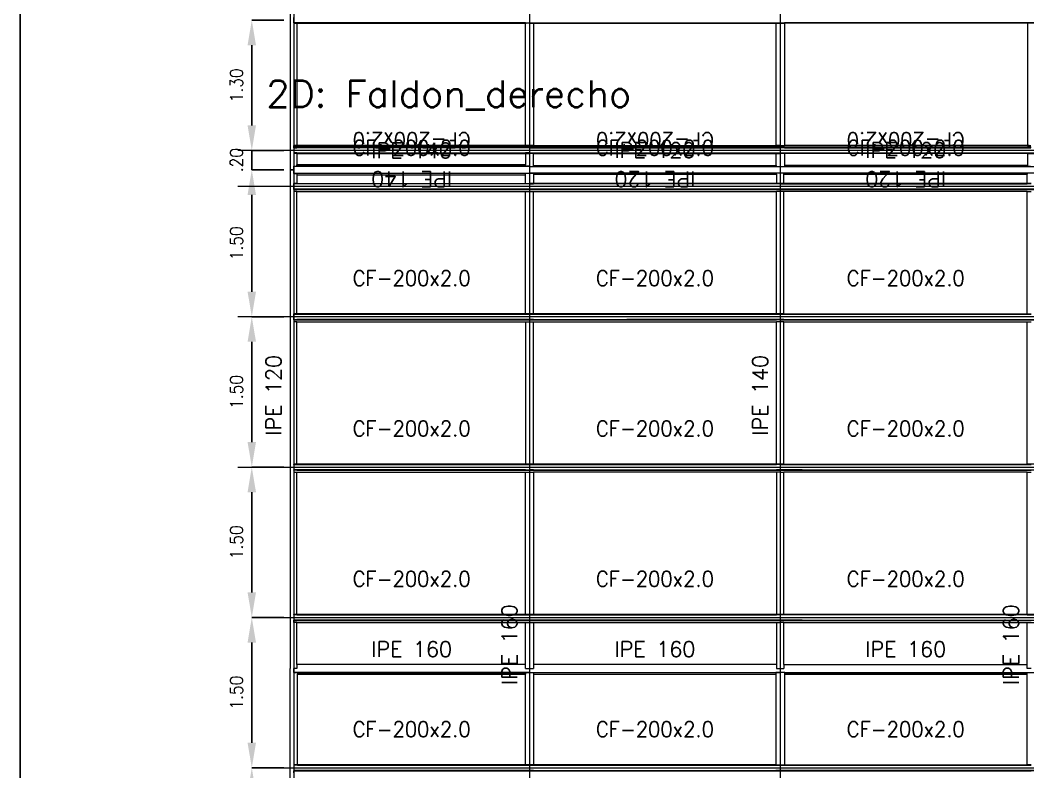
# Model space of a CAD drawing. Header units: millimetres. Extents: x 0 to 149, y -64 to 103.
# Drawn here: x 54.23 to 64.28, y -6.81 to 0.69 of the extents above; entities that cross this region are included whole.
import ezdxf
from ezdxf.enums import TextEntityAlignment as Align

# ---------------------------------------------------------------- set-up
doc = ezdxf.new("R2010")
doc.units = ezdxf.units.MM
for name, color, linetype, lineweight in [('BARRAS_DE_ACERO', 7, 'Continuous', 9), ('COTAS', 13, 'Continuous', 9), ('ejes', 251, 'Continuous', 0), ('REFERENCIA_DE_LAS_BARRAS', 2, 'Continuous', 9), ('TITULOS', 9, 'Continuous', 0)]:
    doc.layers.add(name, color=color, linetype=linetype, lineweight=lineweight)
doc.styles.add('80-100', font='romans.shx', dxfattribs={"width": 0.9, "height": 0.125})
doc.styles.add('CYPETXT', font='romans__.ttf', dxfattribs={"height": 0.2})
doc.dimstyles.new('Copia de 100_conlineas', dxfattribs={"dimtxt": 0.125, "dimasz": 0.25, "dimexe": 0, "dimexo": 0.1, "dimgap": 0.09, "dimtad": 1, "dimzin": 4, "dimdsep": 46, "dimtxsty": '80-100', "dimcen": 0.1, "dimclrd": 256, "dimclre": 256, "dimclrt": 256, "dimadec": 0, "dimazin": 0, "dimtfac": 1, "dimtix": 1, "dimtmove": 2, "dimatfit": 3, "dimfxl": 1, "dimtvp": 1.058824, "dimtolj": 1, "dimtzin": 1, "dimarcsym": 0})

# ---------------------------------------------------------------- blocks, each defined once
blk = doc.blocks.new('DIN_A3')
blk.add_line((54.231, 14.149), (54.231, -15.551))
blk = doc.blocks.new('*D61')
at = {"layer": 'COTAS', "lineweight": -2, "transparency": 16777216}
for p, q in [((56.54, -0.364), (56.54, -0.114)), ((56.858, -0.614), (56.54, -0.614)), ((56.54, -0.807), (56.54, -0.614)), ((56.858, -0.807), (56.54, -0.807)), ((56.54, -1.057), (56.54, -1.307))]:
    blk.add_line(p, q, dxfattribs=at)
at = {"layer": 'COTAS', "transparency": 16777216}
for points in [[(56.498, -0.364), (56.582, -0.364), (56.54, -0.614)], [(56.498, -1.057), (56.582, -1.057), (56.54, -0.807)]]:
    blk.add_solid(points, dxfattribs=at)
at = {"layer": 'Defpoints', "color": 0, "transparency": 16777216}
for p in [(56.54, -0.614), (56.958, -0.614), (56.958, -0.807)]:
    blk.add_point(p, dxfattribs=at)
at = {"layer": 'COTAS', "transparency": 16777216, "insert": (56.387, -0.71), "char_height": 0.125, "attachment_point": 5, "rotation": 90, "style": '80-100'}
blk.add_mtext('\\A1;.20', dxfattribs=at)
blk = doc.blocks.new('*D62')
at = {"layer": 'COTAS', "lineweight": -2, "transparency": 16777216}
for p, q in [((56.858, 0.686), (56.54, 0.686)), ((56.54, -0.364), (56.54, 0.436)), ((56.858, -0.614), (56.54, -0.614))]:
    blk.add_line(p, q, dxfattribs=at)
at = {"layer": 'COTAS', "transparency": 16777216}
for points in [[(56.498, 0.436), (56.582, 0.436), (56.54, 0.686)], [(56.498, -0.364), (56.582, -0.364), (56.54, -0.614)]]:
    blk.add_solid(points, dxfattribs=at)
at = {"layer": 'Defpoints', "color": 0, "transparency": 16777216}
for p in [(56.54, 0.686), (56.958, 0.686), (56.958, -0.614)]:
    blk.add_point(p, dxfattribs=at)
at = {"layer": 'COTAS', "transparency": 16777216, "insert": (56.387, 0.036), "char_height": 0.125, "attachment_point": 5, "rotation": 90, "style": '80-100'}
blk.add_mtext('\\A1;1.30', dxfattribs=at)
blk = doc.blocks.new('*D85')
at = {"layer": 'COTAS', "lineweight": -2, "transparency": 16777216}
for p, q in [((56.858, -0.807), (56.54, -0.807)), ((56.54, -1.057), (56.54, -2.023)), ((56.858, -2.273), (56.54, -2.273))]:
    blk.add_line(p, q, dxfattribs=at)
at = {"layer": 'COTAS', "transparency": 16777216}
for points in [[(56.498, -1.057), (56.582, -1.057), (56.54, -0.807)], [(56.498, -2.023), (56.582, -2.023), (56.54, -2.273)]]:
    blk.add_solid(points, dxfattribs=at)
at = {"layer": 'Defpoints', "color": 0, "transparency": 16777216}
for p in [(56.958, -0.807), (56.54, -2.273), (56.958, -2.273)]:
    blk.add_point(p, dxfattribs=at)
at = {"layer": 'COTAS', "transparency": 16777216, "insert": (56.387, -1.54), "char_height": 0.125, "attachment_point": 5, "rotation": 90, "style": '80-100'}
blk.add_mtext('\\A1;1.50', dxfattribs=at)
blk = doc.blocks.new('*D86')
at = {"layer": 'COTAS', "lineweight": -2, "transparency": 16777216}
for p, q in [((56.858, -2.273), (56.54, -2.273)), ((56.54, -2.523), (56.54, -3.523)), ((56.858, -3.773), (56.54, -3.773))]:
    blk.add_line(p, q, dxfattribs=at)
at = {"layer": 'COTAS', "transparency": 16777216}
for points in [[(56.498, -2.523), (56.582, -2.523), (56.54, -2.273)], [(56.498, -3.523), (56.582, -3.523), (56.54, -3.773)]]:
    blk.add_solid(points, dxfattribs=at)
at = {"layer": 'Defpoints', "color": 0, "transparency": 16777216}
for p in [(56.958, -2.273), (56.54, -3.773), (56.958, -3.773)]:
    blk.add_point(p, dxfattribs=at)
at = {"layer": 'COTAS', "transparency": 16777216, "insert": (56.387, -3.023), "char_height": 0.125, "attachment_point": 5, "rotation": 90, "style": '80-100'}
blk.add_mtext('\\A1;1.50', dxfattribs=at)
blk = doc.blocks.new('*D87')
at = {"layer": 'COTAS', "lineweight": -2, "transparency": 16777216}
for p, q in [((56.858, -3.773), (56.54, -3.773)), ((56.54, -4.023), (56.54, -5.023)), ((56.858, -5.273), (56.54, -5.273))]:
    blk.add_line(p, q, dxfattribs=at)
at = {"layer": 'COTAS', "transparency": 16777216}
for points in [[(56.498, -4.023), (56.582, -4.023), (56.54, -3.773)], [(56.498, -5.023), (56.582, -5.023), (56.54, -5.273)]]:
    blk.add_solid(points, dxfattribs=at)
at = {"layer": 'Defpoints', "color": 0, "transparency": 16777216}
for p in [(56.958, -3.773), (56.54, -5.273), (56.958, -5.273)]:
    blk.add_point(p, dxfattribs=at)
at = {"layer": 'COTAS', "transparency": 16777216, "insert": (56.387, -4.523), "char_height": 0.125, "attachment_point": 5, "rotation": 90, "style": '80-100'}
blk.add_mtext('\\A1;1.50', dxfattribs=at)
blk = doc.blocks.new('*D88')
at = {"layer": 'COTAS', "lineweight": -2, "transparency": 16777216}
for p, q in [((56.858, -5.273), (56.54, -5.273)), ((56.54, -5.523), (56.54, -6.523)), ((56.858, -6.773), (56.54, -6.773))]:
    blk.add_line(p, q, dxfattribs=at)
at = {"layer": 'COTAS', "transparency": 16777216}
for points in [[(56.498, -5.523), (56.582, -5.523), (56.54, -5.273)], [(56.498, -6.523), (56.582, -6.523), (56.54, -6.773)]]:
    blk.add_solid(points, dxfattribs=at)
at = {"layer": 'Defpoints', "color": 0, "transparency": 16777216}
for p in [(56.958, -5.273), (56.54, -6.773), (56.958, -6.773)]:
    blk.add_point(p, dxfattribs=at)
at = {"layer": 'COTAS', "transparency": 16777216, "insert": (56.387, -6.023), "char_height": 0.125, "attachment_point": 5, "rotation": 90, "style": '80-100'}
blk.add_mtext('\\A1;1.50', dxfattribs=at)
blk = doc.blocks.new('*D89')
at = {"layer": 'COTAS', "lineweight": -2, "transparency": 16777216}
for p, q in [((56.858, -6.773), (56.54, -6.773)), ((56.54, -8.023), (56.54, -7.023)), ((56.858, -8.273), (56.54, -8.273))]:
    blk.add_line(p, q, dxfattribs=at)
at = {"layer": 'COTAS', "transparency": 16777216}
for points in [[(56.498, -7.023), (56.582, -7.023), (56.54, -6.773)], [(56.498, -8.023), (56.582, -8.023), (56.54, -8.273)]]:
    blk.add_solid(points, dxfattribs=at)
at = {"layer": 'Defpoints', "color": 0, "transparency": 16777216}
for p in [(56.54, -6.773), (56.958, -6.773), (56.958, -8.273)]:
    blk.add_point(p, dxfattribs=at)
at = {"layer": 'COTAS', "transparency": 16777216, "insert": (56.387, -7.523), "char_height": 0.125, "attachment_point": 5, "rotation": 90, "style": '80-100'}
blk.add_mtext('\\A1;1.50', dxfattribs=at)

msp = doc.modelspace()

# ---------------------------------------------------------------- linework, layer by layer
at = {"layer": 'BARRAS_DE_ACERO'}
for p, q in [((56.926, -0.807), (56.926, 4.168)), ((56.958, 0.661), (56.958, 0.712)), ((56.99, 0.661), (56.958, 0.661)), ((56.958, 0.659), (56.958, 0.661)), ((56.958, 0.658), (56.958, 0.659)), ((56.958, 0.659), (56.99, 0.659)), ((56.958, 0.658), (56.99, 0.658)), ((56.958, 0.657), (56.96, 0.657)), ((56.958, 0.657), (56.958, 0.657)), ((56.96, 0.657), (56.99, 0.657)), ((56.99, 0.657), (56.963, 0.657)), ((56.99, 0.661), (61.767, 0.661)), ((59.267, 0.659), (56.99, 0.659)), ((56.99, 0.658), (59.305, 0.658)), ((56.99, 0.657), (59.274, 0.657)), ((56.99, 0.657), (59.267, 0.657)), ((56.99, 0.657), (56.99, -0.564)), ((59.267, 0.659), (61.849, 0.659)), ((59.305, 0.657), (59.267, 0.657)), ((59.317, 0.657), (59.274, 0.657)), ((59.305, 0.658), (61.849, 0.658)), ((59.349, 0.657), (59.305, 0.657)), ((59.317, 0.657), (61.847, 0.657)), ((59.349, 0.657), (59.349, -0.564)), ((61.767, 0.657), (59.349, 0.657)), ((61.767, 0.661), (61.849, 0.661)), ((61.805, 0.657), (61.767, 0.657)), ((61.849, 0.657), (61.805, 0.657)), ((61.849, 0.661), (64.271, 0.661)), ((64.344, 0.659), (61.849, 0.659)), ((61.849, 0.657), (61.849, -0.564)), ((64.271, 0.657), (61.849, 0.657)), ((66.758, 0.661), (64.271, 0.661)), ((56.958, -0.566), (56.958, -0.564)), ((56.99, -0.564), (56.958, -0.564)), ((59.267, -0.566), (56.958, -0.566)), ((56.958, -0.568), (56.958, -0.566)), ((56.958, -0.568), (56.99, -0.568)), ((56.958, -0.582), (56.958, -0.568)), ((56.99, -0.568), (56.958, -0.568)), ((56.958, -0.568), (56.958, -0.568)), ((56.958, -0.583), (56.958, -0.582)), ((56.958, -0.582), (61.849, -0.582)), ((56.958, -0.584), (56.958, -0.583)), ((56.958, -0.583), (56.99, -0.583)), ((56.958, -0.585), (56.958, -0.584)), ((56.958, -0.584), (56.99, -0.584)), ((56.958, -0.587), (56.958, -0.585)), ((56.978, -0.585), (56.958, -0.585)), ((56.958, -0.588), (56.958, -0.587)), ((56.96, -0.587), (56.958, -0.587)), ((56.958, -0.588), (56.96, -0.588)), ((56.96, -0.587), (56.976, -0.587)), ((56.99, -0.588), (56.96, -0.588)), ((56.976, -0.587), (56.99, -0.587)), ((56.99, -0.585), (56.978, -0.585)), ((56.99, -0.568), (59.349, -0.568)), ((61.849, -0.583), (56.99, -0.583)), ((56.99, -0.584), (59.349, -0.584)), ((59.308, -0.585), (56.99, -0.585)), ((59.308, -0.587), (56.99, -0.587)), ((59.306, -0.588), (56.99, -0.588)), ((59.305, -0.564), (59.267, -0.564)), ((59.267, -0.566), (59.305, -0.566)), ((59.349, -0.564), (59.305, -0.564)), ((59.305, -0.566), (61.849, -0.566)), ((59.306, -0.588), (59.31, -0.588)), ((59.308, -0.585), (59.349, -0.585)), ((59.308, -0.587), (59.31, -0.587)), ((59.331, -0.587), (59.31, -0.587)), ((59.31, -0.588), (59.349, -0.588)), ((59.331, -0.587), (59.349, -0.587)), ((59.349, -0.568), (61.849, -0.568)), ((59.349, -0.568), (61.797, -0.568)), ((61.808, -0.585), (59.349, -0.585)), ((59.349, -0.587), (61.808, -0.587)), ((61.767, -0.588), (59.349, -0.588)), ((61.767, -0.588), (61.805, -0.588)), ((61.805, -0.568), (61.797, -0.568)), ((64.271, -0.568), (61.805, -0.568)), ((61.849, -0.588), (61.805, -0.588)), ((61.808, -0.585), (64.271, -0.585)), ((64.271, -0.587), (61.808, -0.587)), ((61.81, -0.564), (61.849, -0.564)), ((64.271, -0.564), (61.849, -0.564)), ((64.271, -0.566), (61.849, -0.566)), ((64.271, -0.568), (61.849, -0.568)), ((61.849, -0.582), (64.271, -0.582)), ((64.271, -0.583), (61.849, -0.583)), ((64.271, -0.584), (61.849, -0.584)), ((61.849, -0.588), (64.306, -0.588)), ((64.288, -0.566), (64.271, -0.566)), ((64.271, -0.568), (64.306, -0.568)), ((64.271, -0.568), (64.306, -0.568)), ((64.306, -0.582), (64.271, -0.582)), ((64.306, -0.583), (64.271, -0.583)), ((64.271, -0.585), (64.306, -0.585)), ((64.271, -0.587), (64.289, -0.587)), ((56.958, -0.641), (56.958, -0.642)), ((56.958, -0.642), (59.267, -0.642)), ((56.958, -0.642), (56.958, -0.643)), ((56.958, -0.643), (56.958, -0.643)), ((56.99, -0.643), (56.958, -0.643)), ((59.267, -0.643), (56.958, -0.643)), ((56.99, -0.639), (56.96, -0.639)), ((56.99, -0.641), (56.96, -0.641)), ((56.99, -0.639), (59.267, -0.639)), ((59.267, -0.641), (56.99, -0.641)), ((56.99, -0.643), (56.99, -0.757)), ((59.295, -0.639), (59.267, -0.639)), ((59.28, -0.641), (59.267, -0.641)), ((59.301, -0.642), (59.267, -0.642)), ((59.305, -0.643), (59.267, -0.643)), ((59.286, -0.641), (59.28, -0.641)), ((59.286, -0.641), (59.296, -0.641)), ((59.305, -0.639), (59.295, -0.639)), ((59.296, -0.641), (59.305, -0.641)), ((59.305, -0.642), (59.301, -0.642)), ((59.31, -0.639), (59.305, -0.639)), ((59.305, -0.641), (59.31, -0.641)), ((59.305, -0.643), (59.31, -0.643)), ((59.31, -0.643), (59.305, -0.643)), ((59.31, -0.639), (59.349, -0.639)), ((59.349, -0.641), (59.31, -0.641)), ((59.317, -0.643), (59.31, -0.643)), ((59.349, -0.643), (59.31, -0.643)), ((59.349, -0.643), (59.317, -0.643)), ((59.349, -0.642), (59.325, -0.642)), ((59.349, -0.639), (61.767, -0.639)), ((59.349, -0.641), (61.767, -0.641)), ((59.349, -0.642), (61.767, -0.642)), ((59.349, -0.763), (59.349, -0.643)), ((61.767, -0.643), (59.349, -0.643)), ((59.349, -0.643), (61.767, -0.643)), ((61.767, -0.639), (61.805, -0.639)), ((61.805, -0.641), (61.767, -0.641)), ((61.805, -0.642), (61.767, -0.642)), ((61.767, -0.643), (61.805, -0.643)), ((61.805, -0.643), (61.767, -0.643)), ((61.805, -0.639), (64.344, -0.639)), ((61.805, -0.641), (64.306, -0.641)), ((61.805, -0.642), (69.363, -0.642)), ((64.344, -0.643), (61.805, -0.643)), ((61.849, -0.643), (61.849, -0.763)), ((64.271, -0.643), (64.271, -0.763)), ((64.271, -0.643), (64.344, -0.643)), ((56.958, -0.77), (56.99, -0.77)), ((56.958, -0.771), (56.982, -0.771)), ((59.267, -0.771), (56.982, -0.771)), ((56.99, -0.757), (56.99, -0.757)), ((56.99, -0.77), (56.99, -0.757)), ((56.99, -0.77), (56.99, -0.77)), ((59.267, -0.77), (59.305, -0.77)), ((59.267, -0.77), (59.267, -0.77)), ((59.308, -0.771), (59.267, -0.771)), ((59.308, -0.77), (59.305, -0.77)), ((59.308, -0.77), (59.308, -0.771)), ((59.308, -0.775), (71.738, -0.775)), ((59.308, -0.775), (59.308, -0.775)), ((59.349, -0.764), (59.349, -0.763)), ((59.349, -0.774), (59.349, -0.764)), ((59.349, -0.775), (59.349, -0.774)), ((61.767, -0.774), (59.349, -0.774)), ((61.767, -0.764), (61.767, -0.774)), ((61.805, -0.775), (61.849, -0.775)), ((61.849, -0.774), (61.849, -0.775)), ((64.271, -0.774), (61.849, -0.774)), ((64.271, -0.763), (64.271, -0.764)), ((64.271, -0.775), (64.271, -0.774)), ((64.301, -0.775), (64.271, -0.775)), ((64.271, -0.775), (64.299, -0.775)), ((56.926, -5.782), (56.926, -0.807)), ((56.958, -0.807), (56.926, -0.807)), ((56.958, -0.843), (56.958, -0.807)), ((56.96, -0.843), (56.958, -0.843)), ((59.308, -0.843), (56.958, -0.843)), ((56.99, -0.844), (56.958, -0.844)), ((56.96, -0.843), (56.99, -0.843)), ((59.268, -0.843), (56.99, -0.843)), ((56.99, -0.844), (56.99, -0.844)), ((56.99, -0.844), (56.99, -0.857)), ((56.99, -0.857), (56.99, -0.857)), ((56.99, -0.857), (59.267, -0.857)), ((56.99, -0.857), (56.99, -0.944)), ((56.99, -0.857), (59.267, -0.857)), ((59.267, -0.844), (59.267, -0.844)), ((59.267, -0.844), (59.27, -0.844)), ((59.267, -0.857), (59.267, -0.857)), ((59.268, -0.843), (59.269, -0.843)), ((59.268, -0.843), (59.268, -0.843)), ((59.268, -0.843), (59.268, -0.843)), ((59.27, -0.843), (59.269, -0.843)), ((59.269, -0.843), (59.269, -0.843)), ((59.269, -0.843), (59.269, -0.843)), ((59.27, -0.843), (59.27, -0.843)), ((59.27, -0.843), (59.27, -0.843)), ((59.27, -0.843), (59.27, -0.843)), ((59.27, -0.843), (59.27, -0.843)), ((59.27, -0.843), (59.27, -0.843)), ((59.27, -0.843), (59.27, -0.843)), ((59.27, -0.843), (59.27, -0.843)), ((59.27, -0.843), (59.27, -0.843)), ((59.27, -0.843), (59.27, -0.843)), ((59.27, -0.843), (59.27, -0.843)), ((59.271, -0.844), (59.27, -0.844)), ((59.271, -0.843), (59.272, -0.843)), ((59.271, -0.843), (59.271, -0.843)), ((59.271, -0.843), (59.271, -0.843)), ((59.271, -0.843), (59.271, -0.843)), ((59.271, -0.843), (59.271, -0.843)), ((59.271, -0.843), (59.271, -0.843)), ((59.271, -0.843), (59.271, -0.843)), ((59.271, -0.843), (59.271, -0.843)), ((59.271, -0.843), (59.271, -0.843)), ((59.271, -0.843), (59.271, -0.843)), ((59.271, -0.843), (59.271, -0.843)), ((59.271, -0.843), (59.271, -0.843)), ((59.271, -0.843), (59.271, -0.843)), ((59.308, -0.844), (59.271, -0.844)), ((59.272, -0.843), (59.272, -0.843)), ((59.272, -0.843), (59.272, -0.843)), ((59.305, -0.843), (59.272, -0.843)), ((59.308, -0.843), (59.305, -0.843)), ((59.308, -0.839), (59.31, -0.839)), ((59.308, -0.839), (59.308, -0.839)), ((59.308, -0.843), (59.308, -0.839)), ((59.308, -0.839), (59.349, -0.839)), ((59.308, -0.839), (59.308, -0.843)), ((71.738, -0.839), (59.308, -0.839)), ((59.308, -0.844), (59.308, -0.843)), ((59.31, -0.839), (59.525, -0.839)), ((59.349, -0.839), (59.349, -0.839)), ((59.349, -0.851), (59.349, -0.944)), ((59.525, -0.839), (61.771, -0.839)), ((61.81, -0.839), (61.771, -0.839)), ((61.771, -0.839), (61.771, -0.839)), ((61.771, -0.851), (61.771, -0.944)), ((61.844, -0.839), (61.81, -0.839)), ((61.844, -0.839), (64.267, -0.839)), ((61.844, -0.85), (61.844, -0.839)), ((64.267, -0.839), (61.844, -0.839)), ((64.267, -0.85), (61.844, -0.85)), ((61.844, -0.851), (64.267, -0.851)), ((66.811, -0.839), (64.267, -0.839)), ((64.349, -0.839), (64.267, -0.839)), ((64.267, -0.839), (64.267, -0.839)), ((56.958, -0.944), (56.96, -0.944)), ((56.958, -0.944), (56.958, -0.944)), ((56.958, -0.945), (56.958, -0.944)), ((56.958, -0.944), (56.984, -0.944)), ((56.958, -0.946), (56.958, -0.945)), ((56.958, -0.945), (59.31, -0.945)), ((59.267, -0.946), (56.958, -0.946)), ((56.958, -0.948), (56.958, -0.946)), ((56.958, -0.999), (56.958, -0.948)), ((59.267, -0.948), (56.958, -0.948)), ((56.958, -0.999), (56.96, -0.999)), ((56.958, -1.001), (56.958, -0.999)), ((56.958, -1.002), (56.958, -1.001)), ((56.96, -1.001), (56.958, -1.001)), ((56.96, -1.002), (56.958, -1.002)), ((56.958, -1.003), (56.958, -1.002)), ((56.958, -1.004), (56.958, -1.003)), ((59.31, -1.004), (56.958, -1.004)), ((56.958, -1.004), (56.958, -1.023)), ((56.99, -0.944), (56.96, -0.944)), ((56.99, -0.999), (56.96, -0.999)), ((56.99, -1.001), (56.96, -1.001)), ((56.96, -1.002), (56.99, -1.002)), ((56.984, -0.944), (59.305, -0.944)), ((59.31, -0.999), (56.99, -0.999)), ((56.99, -1.001), (59.31, -1.001)), ((56.99, -1.002), (59.31, -1.002)), ((59.267, -0.944), (59.349, -0.944)), ((59.305, -0.946), (59.267, -0.946)), ((59.31, -0.948), (59.267, -0.948)), ((61.81, -0.944), (59.305, -0.944)), ((61.81, -0.946), (59.305, -0.946)), ((61.81, -0.945), (59.31, -0.945)), ((59.31, -0.948), (59.349, -0.948)), ((59.349, -0.999), (59.31, -0.999)), ((59.31, -1.001), (59.349, -1.001)), ((59.31, -1.002), (59.349, -1.002)), ((59.31, -1.003), (59.348, -1.003)), ((59.31, -1.004), (59.348, -1.004)), ((59.348, -1.003), (59.349, -1.003)), ((59.348, -1.004), (59.349, -1.004)), ((59.349, -0.944), (61.771, -0.944)), ((61.81, -0.948), (59.349, -0.948)), ((59.349, -0.999), (60.278, -0.999)), ((61.771, -1.001), (59.349, -1.001)), ((59.349, -1.002), (61.771, -1.002)), ((59.349, -1.003), (61.844, -1.003)), ((61.823, -1.004), (59.349, -1.004)), ((61.81, -0.999), (60.278, -0.999)), ((61.81, -0.944), (61.771, -0.944)), ((61.771, -1.001), (61.81, -1.001)), ((61.771, -1.002), (61.844, -1.002)), ((61.844, -0.944), (61.81, -0.944)), ((61.844, -0.944), (61.81, -0.944)), ((61.844, -0.945), (61.81, -0.945)), ((61.81, -0.946), (61.844, -0.946)), ((61.81, -0.948), (61.844, -0.948)), ((61.81, -0.999), (61.844, -0.999)), ((61.844, -1.001), (61.81, -1.001)), ((61.823, -1.004), (61.844, -1.004)), ((64.269, -0.944), (61.844, -0.944)), ((61.844, -0.945), (64.267, -0.945)), ((64.267, -0.946), (61.844, -0.946)), ((61.844, -0.948), (64.267, -0.948)), ((64.349, -1.001), (61.844, -1.001)), ((61.844, -1.002), (64.267, -1.002)), ((64.279, -1.003), (61.844, -1.003)), ((61.844, -1.004), (64.267, -1.004)), ((64.31, -0.944), (64.267, -0.944)), ((64.267, -0.945), (64.31, -0.945)), ((64.267, -0.945), (64.267, -0.945)), ((64.31, -0.946), (64.267, -0.946)), ((64.305, -0.948), (64.267, -0.948)), ((64.267, -0.999), (64.31, -0.999)), ((64.267, -1.002), (69.253, -1.002)), ((64.267, -1.004), (64.305, -1.004)), ((64.31, -0.944), (64.269, -0.944)), ((56.958, -1.023), (56.96, -1.023)), ((56.99, -1.023), (56.96, -1.023)), ((56.99, -1.023), (59.267, -1.023)), ((56.99, -2.244), (56.99, -1.023)), ((59.267, -1.023), (59.31, -1.023)), ((59.31, -1.023), (59.349, -1.023)), ((61.81, -1.023), (61.771, -1.023)), ((61.771, -2.244), (61.771, -1.023)), ((64.267, -1.023), (61.844, -1.023)), ((64.267, -1.023), (64.31, -1.023)), ((56.958, -2.244), (56.96, -2.244)), ((56.958, -2.244), (56.958, -2.244)), ((56.958, -2.244), (56.96, -2.244)), ((56.958, -2.245), (56.958, -2.244)), ((56.958, -2.246), (56.958, -2.245)), ((56.96, -2.245), (56.958, -2.245)), ((56.96, -2.246), (56.958, -2.246)), ((56.958, -2.248), (56.958, -2.246)), ((56.958, -2.299), (56.958, -2.248)), ((56.96, -2.248), (56.958, -2.248)), ((56.96, -2.299), (56.958, -2.299)), ((56.958, -2.301), (56.958, -2.299)), ((56.958, -2.302), (56.958, -2.301)), ((56.96, -2.301), (56.958, -2.301)), ((56.958, -2.303), (56.958, -2.302)), ((56.96, -2.302), (56.958, -2.302)), ((56.958, -2.304), (56.958, -2.303)), ((56.96, -2.303), (56.958, -2.303)), ((56.99, -2.244), (56.96, -2.244)), ((56.99, -2.244), (56.96, -2.244)), ((56.96, -2.245), (56.99, -2.245)), ((56.96, -2.246), (56.99, -2.246)), ((56.96, -2.248), (56.99, -2.248)), ((56.96, -2.299), (56.99, -2.299)), ((56.96, -2.301), (56.99, -2.301)), ((56.96, -2.302), (56.99, -2.302)), ((56.96, -2.303), (56.99, -2.303)), ((56.96, -2.304), (56.99, -2.304)), ((56.99, -2.244), (56.99, -2.244)), ((56.99, -2.244), (59.267, -2.244)), ((59.267, -2.245), (56.99, -2.245)), ((59.267, -2.246), (56.99, -2.246)), ((56.99, -2.248), (59.267, -2.248)), ((59.349, -2.299), (56.99, -2.299)), ((59.267, -2.301), (56.99, -2.301)), ((56.99, -2.302), (59.302, -2.302)), ((58.573, -2.303), (56.99, -2.303)), ((61.81, -2.304), (56.99, -2.304)), ((58.573, -2.303), (59.349, -2.303)), ((59.31, -2.244), (59.267, -2.244)), ((59.267, -2.245), (59.305, -2.245)), ((59.267, -2.246), (59.305, -2.246)), ((59.267, -2.248), (59.31, -2.248)), ((59.31, -2.302), (59.302, -2.302)), ((59.305, -2.245), (59.31, -2.245)), ((59.31, -2.246), (59.305, -2.246)), ((59.349, -2.244), (59.31, -2.244)), ((59.349, -2.245), (59.31, -2.245)), ((59.31, -2.246), (59.349, -2.246)), ((59.349, -2.248), (59.31, -2.248)), ((59.349, -2.302), (59.31, -2.302)), ((59.349, -2.244), (61.771, -2.244)), ((61.8, -2.245), (59.349, -2.245)), ((61.783, -2.246), (59.349, -2.246)), ((59.349, -2.248), (61.81, -2.248)), ((59.349, -2.299), (60.278, -2.299)), ((61.771, -2.302), (59.349, -2.302)), ((59.349, -2.303), (61.771, -2.303)), ((61.844, -2.299), (60.278, -2.299)), ((61.771, -2.244), (61.81, -2.244)), ((61.81, -2.302), (61.771, -2.302)), ((61.806, -2.303), (61.771, -2.303)), ((61.8, -2.245), (64.267, -2.245)), ((61.844, -2.244), (61.81, -2.244)), ((61.81, -2.244), (64.267, -2.244)), ((61.81, -2.246), (64.267, -2.246)), ((61.81, -2.248), (61.844, -2.248)), ((64.31, -2.302), (61.81, -2.302)), ((61.81, -2.304), (61.844, -2.304)), ((61.828, -2.301), (64.267, -2.301)), ((61.844, -2.248), (64.267, -2.248)), ((61.844, -2.299), (62.778, -2.299)), ((64.349, -2.303), (61.844, -2.303)), ((61.844, -2.304), (65.19, -2.304)), ((62.778, -2.299), (64.349, -2.299)), ((64.267, -2.244), (64.31, -2.244)), ((64.267, -2.244), (64.31, -2.244)), ((64.267, -2.245), (64.31, -2.245)), ((64.267, -2.246), (64.305, -2.246)), ((64.267, -2.248), (64.31, -2.248)), ((64.267, -2.301), (64.31, -2.301)), ((56.99, -2.323), (59.267, -2.323)), ((59.267, -2.323), (59.267, -3.744)), ((59.349, -3.744), (59.349, -2.323)), ((61.81, -2.323), (61.771, -2.323)), ((61.771, -3.744), (61.771, -2.323)), ((61.844, -2.323), (64.267, -2.323)), ((64.267, -2.323), (64.31, -2.323)), ((56.958, -3.745), (56.958, -3.744)), ((56.958, -3.744), (56.96, -3.744)), ((56.958, -3.745), (56.96, -3.745)), ((56.958, -3.746), (56.958, -3.745)), ((56.958, -3.748), (56.958, -3.746)), ((56.96, -3.746), (56.958, -3.746)), ((56.96, -3.748), (56.958, -3.748)), ((56.958, -3.801), (56.958, -3.799)), ((56.958, -3.802), (56.958, -3.801)), ((56.96, -3.801), (56.958, -3.801)), ((56.958, -3.803), (56.958, -3.802)), ((56.96, -3.802), (56.958, -3.802)), ((56.958, -3.804), (56.958, -3.803)), ((56.958, -3.803), (56.96, -3.803)), ((56.958, -3.804), (56.958, -3.823)), ((56.96, -3.804), (56.958, -3.804)), ((56.99, -3.744), (56.96, -3.744)), ((56.99, -3.745), (56.96, -3.745)), ((56.99, -3.746), (56.96, -3.746)), ((56.96, -3.748), (56.99, -3.748)), ((56.96, -3.799), (56.99, -3.799)), ((56.99, -3.802), (56.96, -3.802)), ((56.99, -3.803), (56.96, -3.803)), ((56.99, -3.804), (56.96, -3.804)), ((56.99, -3.744), (59.267, -3.744)), ((59.267, -3.744), (56.99, -3.744)), ((56.99, -3.745), (59.267, -3.745)), ((56.99, -3.746), (59.267, -3.746)), ((59.267, -3.748), (56.99, -3.748)), ((59.267, -3.799), (56.99, -3.799)), ((56.99, -3.803), (59.267, -3.803)), ((59.31, -3.744), (59.267, -3.744)), ((59.267, -3.744), (59.342, -3.744)), ((59.31, -3.745), (59.267, -3.745)), ((59.267, -3.746), (59.305, -3.746)), ((59.267, -3.748), (59.31, -3.748)), ((59.267, -3.799), (59.31, -3.799)), ((59.267, -3.801), (59.31, -3.801)), ((59.267, -3.803), (59.31, -3.803)), ((59.31, -3.746), (59.305, -3.746)), ((59.31, -3.744), (59.349, -3.744)), ((61.771, -3.746), (59.31, -3.746)), ((59.31, -3.748), (59.349, -3.748)), ((59.349, -3.799), (59.31, -3.799)), ((59.31, -3.801), (59.349, -3.801)), ((59.31, -3.802), (59.349, -3.802)), ((59.31, -3.803), (59.349, -3.803)), ((59.342, -3.744), (61.81, -3.744)), ((59.349, -3.744), (61.771, -3.744)), ((59.349, -3.748), (61.771, -3.748)), ((59.349, -3.799), (61.771, -3.799)), ((59.349, -3.801), (61.806, -3.801)), ((59.349, -3.802), (61.806, -3.802)), ((59.349, -3.803), (61.806, -3.803)), ((61.81, -3.804), (59.349, -3.804)), ((61.81, -3.744), (61.771, -3.744)), ((61.81, -3.746), (61.771, -3.746)), ((61.81, -3.748), (61.771, -3.748)), ((61.81, -3.799), (61.771, -3.799)), ((61.806, -3.801), (61.807, -3.801)), ((61.81, -3.802), (61.806, -3.802)), ((61.81, -3.803), (61.806, -3.803)), ((61.844, -3.744), (61.81, -3.744)), ((61.844, -3.746), (61.81, -3.746)), ((61.81, -3.748), (61.844, -3.748)), ((61.844, -3.799), (61.81, -3.799)), ((61.844, -3.802), (61.81, -3.802)), ((61.81, -3.803), (61.844, -3.803)), ((61.81, -3.804), (61.844, -3.804)), ((61.844, -3.745), (64.267, -3.745)), ((61.844, -3.746), (64.267, -3.746)), ((64.267, -3.748), (61.844, -3.748)), ((61.844, -3.799), (64.31, -3.799)), ((61.844, -3.802), (64.31, -3.802)), ((64.31, -3.803), (61.844, -3.803)), ((64.349, -3.804), (61.844, -3.804)), ((62.027, -3.801), (64.31, -3.801)), ((64.267, -3.744), (64.31, -3.744)), ((64.342, -3.744), (64.267, -3.744)), ((64.267, -3.745), (64.31, -3.745)), ((64.267, -3.746), (64.305, -3.746)), ((64.267, -3.748), (64.31, -3.748)), ((56.96, -3.823), (56.958, -3.823)), ((56.96, -3.823), (56.99, -3.823)), ((56.99, -3.823), (59.267, -3.823)), ((56.99, -5.244), (56.99, -3.823)), ((59.267, -3.823), (59.31, -3.823)), ((59.31, -3.823), (59.349, -3.823)), ((61.81, -3.823), (61.771, -3.823)), ((61.81, -3.823), (61.844, -3.823)), ((61.844, -5.244), (61.844, -3.823)), ((64.267, -3.823), (61.844, -3.823)), ((64.267, -3.823), (64.31, -3.823)), ((56.958, -5.244), (56.958, -5.244)), ((56.958, -5.245), (56.958, -5.244)), ((56.958, -5.244), (56.96, -5.244)), ((56.958, -5.244), (56.96, -5.244)), ((56.958, -5.246), (56.958, -5.245)), ((56.96, -5.245), (56.958, -5.245)), ((56.958, -5.248), (56.958, -5.246)), ((56.958, -5.246), (56.96, -5.246)), ((56.958, -5.248), (56.958, -5.299)), ((56.958, -5.248), (56.958, -5.248)), ((56.958, -5.248), (56.96, -5.248)), ((56.958, -5.299), (56.96, -5.299)), ((56.958, -5.301), (56.958, -5.299)), ((56.958, -5.302), (56.958, -5.301)), ((56.99, -5.301), (56.958, -5.301)), ((56.958, -5.302), (56.96, -5.302)), ((56.958, -5.303), (56.958, -5.302)), ((56.958, -5.304), (56.958, -5.303)), ((56.99, -5.303), (56.958, -5.303)), ((56.958, -5.304), (61.771, -5.304)), ((56.96, -5.244), (56.99, -5.244)), ((56.99, -5.244), (56.96, -5.244)), ((56.96, -5.244), (56.96, -5.244)), ((56.99, -5.245), (56.96, -5.245)), ((56.99, -5.246), (56.96, -5.246)), ((56.99, -5.248), (56.96, -5.248)), ((56.99, -5.299), (56.96, -5.299)), ((56.96, -5.302), (56.99, -5.302)), ((56.99, -5.244), (59.267, -5.244)), ((61.771, -5.245), (56.99, -5.245)), ((56.99, -5.246), (61.771, -5.246)), ((56.99, -5.248), (59.267, -5.248)), ((59.267, -5.299), (56.99, -5.299)), ((56.99, -5.301), (61.771, -5.301)), ((56.99, -5.302), (61.771, -5.302)), ((56.99, -5.302), (56.99, -5.302)), ((61.771, -5.303), (56.99, -5.303)), ((56.99, -5.323), (59.267, -5.323)), ((59.305, -5.244), (59.267, -5.244)), ((61.771, -5.244), (59.267, -5.244)), ((59.267, -5.248), (61.771, -5.248)), ((61.771, -5.299), (59.267, -5.299)), ((59.31, -5.244), (59.305, -5.244)), ((59.31, -5.244), (59.349, -5.244)), ((59.349, -5.323), (59.349, -5.741)), ((61.771, -5.244), (61.806, -5.244)), ((61.771, -5.244), (61.806, -5.244)), ((61.81, -5.245), (61.771, -5.245)), ((64.31, -5.246), (61.771, -5.246)), ((64.267, -5.248), (61.771, -5.248)), ((61.806, -5.299), (61.771, -5.299)), ((61.806, -5.301), (61.771, -5.301)), ((61.806, -5.302), (61.771, -5.302)), ((61.806, -5.303), (61.771, -5.303)), ((61.771, -5.304), (61.806, -5.304)), ((61.771, -5.323), (61.771, -5.741)), ((61.771, -5.323), (61.806, -5.323)), ((64.267, -5.244), (61.806, -5.244)), ((61.844, -5.244), (61.806, -5.244)), ((61.81, -5.299), (61.806, -5.299)), ((62.027, -5.301), (61.806, -5.301)), ((61.806, -5.302), (64.31, -5.302)), ((61.806, -5.303), (61.844, -5.303)), ((64.349, -5.304), (61.806, -5.304)), ((61.844, -5.323), (61.806, -5.323)), ((64.267, -5.245), (61.81, -5.245)), ((61.844, -5.299), (61.81, -5.299)), ((61.844, -5.323), (64.267, -5.323)), ((61.844, -5.741), (61.844, -5.323)), ((62.027, -5.301), (64.31, -5.301)), ((64.267, -5.244), (64.294, -5.244)), ((64.31, -5.244), (64.267, -5.244)), ((66.785, -5.245), (64.267, -5.245)), ((64.267, -5.248), (66.802, -5.248)), ((56.926, -5.782), (56.921, -5.782)), ((56.921, -10.757), (56.921, -5.782)), ((56.958, -5.823), (56.958, -5.782)), ((56.99, -5.782), (56.958, -5.782)), ((59.31, -5.823), (56.958, -5.823)), ((56.958, -5.823), (56.994, -5.823)), ((56.958, -5.823), (56.958, -5.823)), ((56.99, -5.741), (56.99, -5.782)), ((59.267, -5.741), (56.99, -5.741)), ((56.994, -5.823), (56.994, -5.824)), ((56.994, -5.824), (56.994, -5.838)), ((59.267, -5.782), (59.267, -5.741)), ((59.267, -5.782), (59.349, -5.782)), ((59.267, -5.823), (59.349, -5.823)), ((59.267, -5.824), (59.267, -5.823)), ((59.31, -5.823), (61.762, -5.823)), ((59.349, -5.823), (59.349, -5.824)), ((61.762, -5.823), (61.763, -5.823)), ((61.762, -5.823), (61.762, -5.824)), ((61.762, -5.823), (61.763, -5.823)), ((61.762, -5.824), (61.762, -5.838)), ((61.763, -5.823), (61.764, -5.823)), ((61.763, -5.823), (61.763, -5.823)), ((61.763, -5.823), (61.763, -5.823)), ((61.763, -5.823), (61.763, -5.823)), ((61.763, -5.823), (61.763, -5.823)), ((61.763, -5.823), (61.763, -5.823)), ((61.763, -5.823), (61.763, -5.823)), ((61.763, -5.823), (61.763, -5.823)), ((61.763, -5.823), (61.763, -5.823)), ((61.763, -5.823), (61.763, -5.823)), ((61.763, -5.823), (61.763, -5.823)), ((61.763, -5.823), (61.763, -5.823)), ((61.763, -5.823), (61.763, -5.823)), ((61.763, -5.823), (61.763, -5.823)), ((61.763, -5.823), (61.763, -5.823)), ((61.763, -5.823), (61.763, -5.823)), ((61.763, -5.823), (61.763, -5.823)), ((61.763, -5.823), (61.763, -5.823)), ((61.763, -5.823), (61.763, -5.823)), ((61.765, -5.823), (61.763, -5.823)), ((61.763, -5.823), (61.763, -5.823)), ((61.764, -5.823), (61.764, -5.823)), ((61.764, -5.823), (61.764, -5.823)), ((61.764, -5.823), (61.764, -5.823)), ((61.764, -5.823), (61.764, -5.823)), ((61.764, -5.823), (61.764, -5.823)), ((61.764, -5.823), (61.764, -5.823)), ((61.764, -5.823), (61.764, -5.823)), ((61.764, -5.823), (61.764, -5.823)), ((61.764, -5.823), (61.764, -5.823)), ((61.764, -5.823), (61.764, -5.823)), ((61.764, -5.823), (61.764, -5.823)), ((61.764, -5.823), (61.764, -5.823)), ((61.764, -5.823), (61.764, -5.823)), ((61.766, -5.823), (61.765, -5.823)), ((61.765, -5.823), (61.765, -5.823)), ((61.765, -5.823), (61.765, -5.823)), ((61.765, -5.823), (61.765, -5.823)), ((61.765, -5.823), (61.765, -5.823)), ((61.765, -5.823), (61.765, -5.823)), ((61.765, -5.823), (61.765, -5.823)), ((61.765, -5.823), (61.765, -5.823)), ((61.765, -5.823), (61.765, -5.823)), ((61.765, -5.823), (61.765, -5.823)), ((61.765, -5.823), (61.765, -5.823)), ((61.765, -5.823), (61.765, -5.823)), ((61.765, -5.823), (61.765, -5.823)), ((61.765, -5.823), (61.765, -5.823)), ((61.765, -5.823), (61.765, -5.823)), ((61.765, -5.823), (61.765, -5.823)), ((61.765, -5.823), (61.765, -5.823)), ((61.765, -5.823), (61.765, -5.823)), ((61.765, -5.823), (61.765, -5.823)), ((61.766, -5.823), (61.765, -5.823)), ((61.765, -5.823), (61.765, -5.823)), ((61.853, -5.823), (61.766, -5.823)), ((61.766, -5.823), (61.766, -5.823)), ((61.766, -5.823), (61.766, -5.823)), ((61.808, -5.823), (61.805, -5.823)), ((61.853, -5.823), (61.808, -5.823)), ((61.844, -5.741), (61.844, -5.782)), ((61.853, -5.823), (64.267, -5.823)), ((61.853, -5.824), (61.853, -5.823)), ((61.853, -5.824), (64.267, -5.824)), ((61.853, -5.838), (61.853, -5.824)), ((64.267, -5.782), (64.267, -5.741)), ((64.31, -5.782), (64.267, -5.782)), ((64.267, -5.823), (64.349, -5.823)), ((64.267, -5.823), (64.305, -5.823)), ((56.994, -5.838), (59.267, -5.838)), ((56.994, -5.839), (59.267, -5.839)), ((59.267, -6.744), (59.267, -5.839)), ((59.349, -5.839), (59.349, -6.744)), ((59.349, -5.839), (61.762, -5.839)), ((61.762, -5.838), (61.762, -5.839)), ((61.762, -5.839), (61.762, -6.744)), ((56.958, -6.744), (56.96, -6.744)), ((56.958, -6.744), (56.958, -6.745)), ((56.958, -6.746), (56.96, -6.746)), ((56.958, -6.748), (56.96, -6.748)), ((56.958, -6.801), (56.96, -6.801)), ((56.958, -6.801), (56.958, -6.802)), ((56.958, -6.803), (56.958, -6.802)), ((56.994, -6.802), (56.958, -6.802)), ((56.958, -6.804), (56.958, -6.803)), ((56.958, -6.803), (59.267, -6.803)), ((56.958, -6.823), (56.958, -6.804)), ((56.958, -6.804), (59.267, -6.804)), ((56.96, -6.744), (56.994, -6.744)), ((56.994, -6.745), (56.96, -6.745)), ((56.994, -6.746), (56.96, -6.746)), ((56.994, -6.748), (56.96, -6.748)), ((56.994, -6.801), (56.96, -6.801)), ((56.994, -6.744), (59.267, -6.744)), ((59.267, -6.744), (56.994, -6.744)), ((56.994, -6.745), (59.267, -6.745)), ((56.994, -6.746), (59.31, -6.746)), ((56.994, -6.748), (59.305, -6.748)), ((56.994, -6.801), (59.267, -6.801)), ((56.994, -6.802), (59.267, -6.802)), ((59.342, -6.744), (59.267, -6.744)), ((59.31, -6.744), (59.267, -6.744)), ((59.267, -6.745), (59.31, -6.745)), ((59.305, -6.799), (59.267, -6.799)), ((59.267, -6.801), (59.305, -6.801)), ((59.267, -6.802), (59.305, -6.802)), ((59.31, -6.748), (59.305, -6.748)), ((59.305, -6.801), (59.31, -6.801)), ((59.31, -6.802), (59.305, -6.802)), ((59.31, -6.744), (59.342, -6.744)), ((59.345, -6.745), (59.31, -6.745)), ((59.31, -6.746), (61.811, -6.746)), ((59.349, -6.748), (59.31, -6.748)), ((59.349, -6.801), (59.31, -6.801)), ((59.349, -6.802), (59.31, -6.802)), ((59.31, -6.803), (59.349, -6.803)), ((59.349, -6.744), (59.342, -6.744)), ((61.762, -6.744), (59.349, -6.744)), ((59.349, -6.748), (61.762, -6.748)), ((59.349, -6.799), (61.762, -6.799)), ((59.349, -6.801), (61.762, -6.801)), ((59.349, -6.803), (61.762, -6.803)), ((61.763, -6.799), (61.762, -6.799)), ((61.762, -6.801), (61.763, -6.801)), ((61.763, -6.803), (61.762, -6.803)), ((61.762, -6.804), (61.763, -6.804)), ((61.763, -6.744), (64.267, -6.744)), ((61.763, -6.801), (61.805, -6.801)), ((61.763, -6.802), (61.853, -6.802)), ((61.763, -6.803), (61.805, -6.803)), ((61.763, -6.804), (64.31, -6.804)), ((66.762, -6.803), (61.805, -6.803)), ((64.267, -6.746), (61.811, -6.746)), ((61.853, -6.801), (62.027, -6.801)), ((61.853, -6.802), (64.267, -6.802)), ((62.027, -6.801), (64.267, -6.801)), ((64.267, -6.744), (64.31, -6.744)), ((64.31, -6.744), (64.267, -6.744)), ((64.267, -6.746), (64.305, -6.746)), ((66.762, -6.801), (64.267, -6.801)), ((64.267, -6.802), (64.267, -6.802)), ((69.253, -6.802), (64.267, -6.802))]:
    msp.add_line(p, q, dxfattribs=at)
for points in [[(56.958, 0.658), (56.958, 0.657), (56.963, 0.657)], [(56.99, -0.564), (59.267, -0.564), (59.267, 0.657)], [(59.349, -0.564), (61.767, -0.564), (61.767, 0.657)], [(66.758, 0.657), (64.344, 0.657), (61.847, 0.657)], [(61.849, 0.658), (64.286, 0.658), (66.758, 0.658)], [(64.306, 0.657), (64.271, 0.657), (64.271, -0.564), (64.306, -0.564)], [(56.958, -0.588), (56.958, -0.639), (56.96, -0.639)], [(56.99, -0.568), (59.267, -0.568), (59.349, -0.568)], [(61.849, -0.584), (61.823, -0.584), (59.349, -0.584)], [(61.81, -0.564), (61.805, -0.564), (61.767, -0.564)], [(64.31, -0.584), (64.306, -0.584), (64.271, -0.584)], [(56.958, -0.639), (56.958, -0.641), (56.96, -0.641)], [(56.99, -0.643), (59.267, -0.643), (59.305, -0.643)], [(59.267, -0.643), (59.267, -0.757), (56.99, -0.757)], [(59.305, -0.642), (59.31, -0.642), (59.325, -0.642)], [(59.349, -0.763), (61.767, -0.763), (61.767, -0.643)], [(64.271, -0.643), (61.849, -0.643), (61.805, -0.643)], [(56.926, -0.807), (56.958, -0.807), (56.958, -0.771)], [(56.958, -0.807), (56.958, -0.771), (56.958, -0.77)], [(56.958, -0.771), (59.308, -0.771), (59.308, -0.775)], [(56.99, -0.77), (59.267, -0.77), (59.267, -0.757)], [(56.99, -0.757), (59.267, -0.757), (59.267, -0.757)], [(59.308, -0.771), (59.308, -0.775), (59.349, -0.775)], [(59.308, -0.775), (61.786, -0.775), (64.271, -0.775)], [(59.349, -0.764), (61.767, -0.764), (61.767, -0.763)], [(61.767, -0.774), (61.767, -0.775), (61.805, -0.775)], [(64.271, -0.763), (61.849, -0.763), (61.849, -0.764)], [(64.271, -0.774), (64.271, -0.764), (61.849, -0.764), (61.849, -0.774)], [(56.958, -0.844), (56.958, -0.843), (56.958, -0.807)], [(59.267, -0.857), (59.267, -0.844), (56.99, -0.844)], [(56.99, -0.944), (59.267, -0.944), (59.267, -0.857)], [(59.268, -0.843), (59.268, -0.843), (59.268, -0.843)], [(59.268, -0.843), (59.268, -0.843), (59.268, -0.843), (59.268, -0.843)], [(59.27, -0.843), (59.27, -0.843), (59.27, -0.843)], [(59.27, -0.843), (59.27, -0.843), (59.27, -0.843), (59.27, -0.843), (59.271, -0.843)], [(59.271, -0.843), (59.271, -0.843), (59.271, -0.843), (59.271, -0.843), (59.271, -0.843)], [(61.771, -0.839), (59.349, -0.839), (59.349, -0.85)], [(59.349, -0.851), (59.349, -0.85), (61.771, -0.85), (61.771, -0.839)], [(59.349, -0.851), (61.771, -0.851), (61.771, -0.85)], [(61.844, -0.839), (61.844, -0.839), (61.771, -0.839)], [(61.844, -0.944), (61.844, -0.851), (61.844, -0.85)], [(61.844, -0.944), (64.267, -0.944), (64.267, -0.851)], [(64.267, -0.839), (64.267, -0.85), (64.267, -0.851)], [(56.958, -1.003), (56.96, -1.003), (58.573, -1.003), (59.31, -1.003)], [(64.267, -0.999), (62.778, -0.999), (61.844, -0.999)], [(56.99, -2.244), (59.267, -2.244), (59.267, -1.023)], [(59.349, -2.244), (59.349, -1.023), (61.771, -1.023)], [(61.844, -2.244), (61.844, -1.023), (61.81, -1.023)], [(61.844, -2.244), (64.267, -2.244), (64.267, -1.023)], [(56.96, -2.304), (56.958, -2.304), (56.958, -2.323)], [(59.267, -2.244), (59.31, -2.244), (59.349, -2.244)], [(59.267, -2.301), (59.31, -2.301), (61.828, -2.301)], [(59.349, -2.244), (61.771, -2.244), (61.81, -2.244)], [(61.81, -2.246), (61.806, -2.246), (61.783, -2.246)], [(61.806, -2.303), (61.81, -2.303), (61.844, -2.303)], [(56.99, -3.744), (56.99, -2.323), (56.96, -2.323), (56.958, -2.323)], [(59.267, -2.323), (59.31, -2.323), (59.349, -2.323), (61.771, -2.323)], [(61.844, -3.744), (61.844, -2.323), (61.81, -2.323)], [(61.844, -3.744), (64.267, -3.744), (64.267, -2.323)], [(56.958, -3.744), (56.958, -3.744), (56.96, -3.744), (56.99, -3.744)], [(56.958, -3.748), (56.958, -3.799), (56.96, -3.799)], [(59.267, -3.801), (56.99, -3.801), (56.96, -3.801)], [(56.99, -3.802), (59.267, -3.802), (59.31, -3.802)], [(56.99, -3.804), (59.267, -3.804), (59.31, -3.804), (59.349, -3.804)], [(61.844, -3.745), (61.81, -3.745), (61.771, -3.745), (59.31, -3.745)], [(62.027, -3.801), (61.844, -3.801), (61.81, -3.801), (61.807, -3.801)], [(61.81, -3.744), (61.844, -3.744), (64.267, -3.744)], [(56.99, -5.244), (59.267, -5.244), (59.267, -3.823)], [(61.771, -3.823), (59.349, -3.823), (59.349, -5.244)], [(61.771, -3.823), (61.771, -5.244), (59.349, -5.244)], [(61.844, -5.244), (64.267, -5.244), (64.267, -3.823)], [(56.99, -5.741), (56.99, -5.323), (56.958, -5.323), (56.958, -5.304)], [(59.267, -5.741), (59.267, -5.323), (59.31, -5.323), (59.349, -5.323), (61.771, -5.323)], [(61.844, -5.299), (64.31, -5.299), (66.805, -5.299)], [(64.349, -5.303), (64.31, -5.303), (61.844, -5.303)], [(61.844, -5.741), (64.267, -5.741), (64.267, -5.323), (64.31, -5.323), (64.349, -5.323)], [(56.994, -5.824), (59.267, -5.824), (59.267, -5.838), (59.267, -5.839)], [(61.771, -5.741), (59.349, -5.741), (59.349, -5.782)], [(61.762, -5.824), (59.349, -5.824), (59.349, -5.838)], [(61.763, -5.823), (61.763, -5.823), (61.763, -5.823)], [(61.763, -5.823), (61.763, -5.823), (61.763, -5.823)], [(61.765, -5.823), (61.765, -5.823), (61.765, -5.823), (61.765, -5.823), (61.764, -5.823), (61.764, -5.823)], [(61.764, -5.823), (61.764, -5.823), (61.764, -5.823)], [(61.764, -5.823), (61.764, -5.823), (61.764, -5.823), (61.764, -5.823), (61.764, -5.823), (61.764, -5.823), (61.764, -5.823), (61.764, -5.823), (61.764, -5.823)], [(61.765, -5.823), (61.765, -5.823), (61.765, -5.823), (61.765, -5.823)], [(61.765, -5.823), (61.765, -5.823), (61.765, -5.823)], [(61.766, -5.823), (61.766, -5.823), (61.805, -5.823)], [(61.771, -5.741), (61.771, -5.782), (61.844, -5.782)], [(61.853, -5.839), (61.853, -5.838), (64.267, -5.838), (64.267, -5.824), (64.267, -5.823)], [(56.994, -6.744), (56.994, -5.839), (56.994, -5.838)], [(59.349, -5.839), (59.349, -5.838), (61.762, -5.838)], [(61.762, -6.744), (61.853, -6.744), (61.853, -5.839)], [(61.853, -5.839), (64.267, -5.839), (64.267, -5.838)], [(61.853, -6.744), (64.267, -6.744), (64.267, -5.839)], [(56.994, -6.744), (56.958, -6.744), (56.958, -6.744)], [(56.958, -6.746), (56.958, -6.745), (56.96, -6.745)], [(56.958, -6.746), (56.958, -6.748), (56.958, -6.799)], [(56.96, -6.799), (56.958, -6.799), (56.958, -6.801)], [(59.267, -6.799), (56.994, -6.799), (56.96, -6.799)], [(59.31, -6.803), (59.305, -6.803), (59.267, -6.803)], [(59.267, -6.804), (59.305, -6.804), (59.31, -6.804), (59.349, -6.804), (61.762, -6.804)], [(59.349, -6.799), (59.31, -6.799), (59.305, -6.799)], [(61.763, -6.744), (61.762, -6.744), (59.342, -6.744)], [(59.345, -6.745), (61.762, -6.745), (64.267, -6.745), (64.31, -6.745)], [(59.349, -6.802), (61.762, -6.802), (61.763, -6.802)], [(61.853, -6.748), (61.805, -6.748), (61.762, -6.748)], [(64.267, -6.799), (61.811, -6.799), (61.805, -6.799), (61.763, -6.799)], [(61.805, -6.801), (61.811, -6.801), (61.853, -6.801)], [(61.853, -6.748), (64.267, -6.748), (64.31, -6.748)], [(66.762, -6.799), (64.305, -6.799), (64.267, -6.799)]]:
    msp.add_lwpolyline(points, dxfattribs=at)
at = {"layer": 'ejes'}
for p, q in [((56.958, 9.524), (56.958, -11.597)), ((59.308, 9.524), (59.308, -11.597)), ((61.808, 9.524), (61.808, -11.597)), ((93.964, -0.614), (56.4, -0.614)), ((94.662, -0.973), (56.4, -0.973)), ((93.964, -2.273), (56.4, -2.273)), ((56.4, -3.773), (93.959, -3.773)), ((56.699, -5.273), (93.964, -5.273)), ((56.699, -6.773), (93.964, -6.773))]:
    msp.add_line(p, q, dxfattribs=at)

# ---------------------------------------------------------------- block references
msp.add_blockref('DIN_A3', (0, 0))

# ---------------------------------------------------------------- texts
at = {"layer": 'REFERENCIA_DE_LAS_BARRAS', "style": 'CYPETXT'}
for s, rotation, width, p, p2 in [('CF-200x2.0', 180, 0.812558, (58.721, -0.434), (57.545, -0.434)), ('CF-200x2.0', 180, 0.812558, (61.146, -0.434), (59.97, -0.434)), ('CF-200x2.0', 180, 0.812558, (63.646, -0.434), (62.47, -0.434)), ('IPE 140', 180, 0.843848, (58.536, -0.824), (57.73, -0.824)), ('IPE 120', 180, 0.843848, (60.961, -0.825), (60.155, -0.825)), ('IPE 120', 180, 0.843848, (63.461, -0.825), (62.655, -0.825)), ('IPE 120', 90, 0.843848, (56.834, -3.46), (56.834, -2.654)), ('IPE 140', 90, 0.843848, (61.684, -3.46), (61.684, -2.654)), ('IPE 160', 90, 0.843848, (59.184, -5.947), (59.184, -5.142)), ('IPE 160', 90, 0.843848, (64.184, -5.947), (64.184, -5.142))]:
    msp.add_text(s, height=0.1533, rotation=rotation, dxfattribs=dict(at, width=width)).set_placement(p, p2, align=Align.FIT)
for s, width, p, p2 in [('CF-200x2.0', 0.812558, (57.545, -0.665), (58.721, -0.665)), ('IPE 140', 0.843848, (57.73, -0.69), (58.536, -0.69)), ('CF-200x2.0', 0.812558, (59.97, -0.665), (61.146, -0.665)), ('IPE 120', 0.843848, (60.155, -0.689), (60.961, -0.689)), ('CF-200x2.0', 0.812558, (62.47, -0.665), (63.646, -0.665)), ('IPE 120', 0.843848, (62.655, -0.689), (63.461, -0.689)), ('CF-200x2.0', 0.812558, (57.545, -1.965), (58.721, -1.965)), ('CF-200x2.0', 0.812558, (59.97, -1.965), (61.146, -1.965)), ('CF-200x2.0', 0.812558, (62.47, -1.965), (63.646, -1.965)), ('CF-200x2.0', 0.812558, (57.545, -3.465), (58.721, -3.465)), ('CF-200x2.0', 0.812558, (59.97, -3.465), (61.146, -3.465)), ('CF-200x2.0', 0.812558, (62.47, -3.465), (63.646, -3.465)), ('CF-200x2.0', 0.812558, (57.545, -4.965), (58.721, -4.965)), ('CF-200x2.0', 0.812558, (59.97, -4.965), (61.146, -4.965)), ('CF-200x2.0', 0.812558, (62.47, -4.965), (63.646, -4.965)), ('IPE 160', 0.843848, (57.73, -5.666), (58.536, -5.666)), ('IPE 160', 0.843848, (60.155, -5.666), (60.961, -5.666)), ('IPE 160', 0.843848, (62.655, -5.666), (63.461, -5.666)), ('CF-200x2.0', 0.812558, (57.545, -6.465), (58.721, -6.465)), ('CF-200x2.0', 0.812558, (59.97, -6.465), (61.146, -6.465)), ('CF-200x2.0', 0.812558, (62.47, -6.465), (63.646, -6.465))]:
    msp.add_text(s, height=0.1533, dxfattribs=dict(at, width=width)).set_placement(p, p2, align=Align.FIT)
at = {"layer": 'TITULOS', "style": 'CYPETXT', "width": 0.874934}
msp.add_text('2D: Faldon_derecho', height=0.26667, dxfattribs=at).set_placement((56.683, -0.181), (60.323, -0.181), align=Align.FIT)

# ---------------------------------------------------------------- dimensions: what is measured, and where the dimension line sits
at = {"layer": 'COTAS'}
for base, p1, p2, angle, picture, middle in [((56.54, 0.686), (56.958, -0.614), (56.958, 0.686), 270, '*D62', (56.387, 0.036)), ((56.54, -3.773), (56.958, -2.273), (56.958, -3.773), 90, '*D86', (56.387, -3.023)), ((56.54, -5.273), (56.958, -3.773), (56.958, -5.273), 90, '*D87', (56.387, -4.523)), ((56.54, -6.773), (56.958, -5.273), (56.958, -6.773), 90, '*D88', (56.387, -6.023)), ((56.54, -6.773), (56.958, -8.273), (56.958, -6.773), 90, '*D89', (56.387, -7.523))]:
    dim = msp.add_linear_dim(base=base, p1=p1, p2=p2, angle=angle, dimstyle='Copia de 100_conlineas', dxfattribs=at)
    dim.commit()
    dim.dimension.update_dxf_attribs({"geometry": picture, "text_midpoint": middle})
for base, p2, angle, text, picture, middle in [((56.54, -0.614), (56.958, -0.614), 270, '.20', '*D61', (56.387, -0.71)), ((56.54, -2.273), (56.958, -2.273), 90, '1.50', '*D85', (56.387, -1.54))]:
    dim = msp.add_linear_dim(base=base, p1=(56.958, -0.807), p2=p2, angle=angle, text=text, dimstyle='Copia de 100_conlineas', dxfattribs=at)
    dim.commit()
    dim.dimension.update_dxf_attribs({"geometry": picture, "text_midpoint": middle})

doc.saveas('drawing.dxf')
